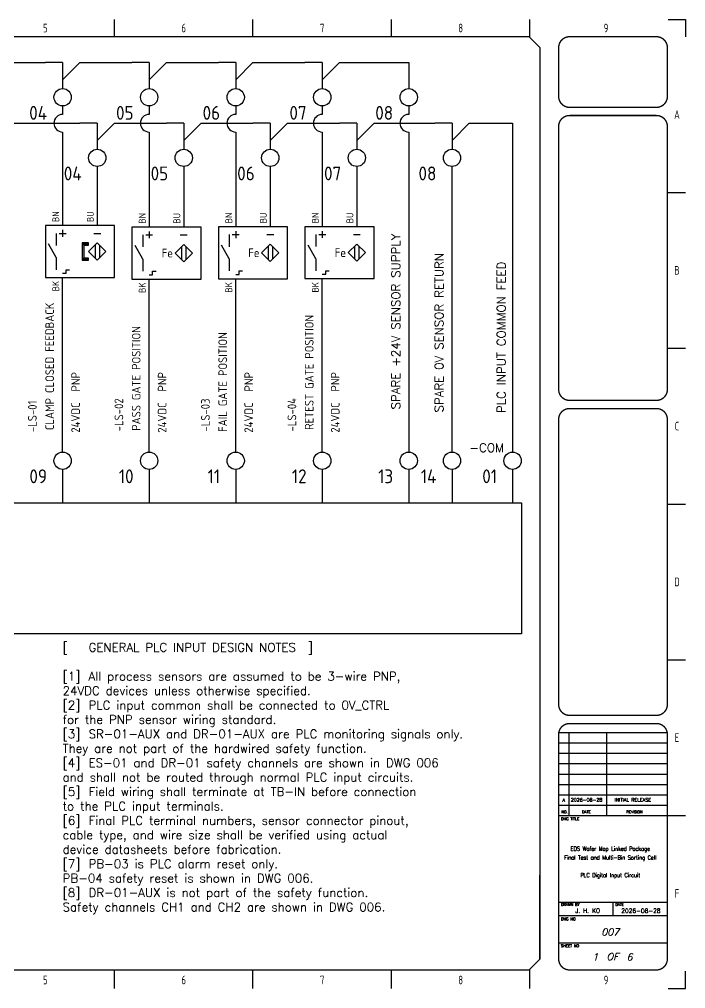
# Model space of a CAD drawing. Extents: x 5 to 415, y 5 to 285.
# Drawn here: x 222.5 to 415, y 5 to 285 of the extents above; entities that cross this region are included whole.
import ezdxf
from ezdxf.enums import TextEntityAlignment as Align

# ---------------------------------------------------------------- set-up
doc = ezdxf.new("R2010")
doc.units = 0
doc.header["$LTSCALE"] = 10
for name, color, linetype in [('BK', 7, 'Continuous'), ('BN', 34, 'Continuous'), ('BU', 5, 'Continuous'), ('DESC', 7, 'Continuous'), ('INPUT_SENSOR', 4, 'Continuous'), ('PLC_BLOCK', 6, 'Continuous'), ('POWER_0V', 8, 'Continuous'), ('POWER_24V_CTRL', 5, 'Continuous'), ('SYMS', 7, 'Continuous'), ('TABLE', 8, 'Continuous'), ('TAGS', 4, 'Continuous'), ('TERMS', 3, 'Continuous'), ('TEXT_TITLE', 7, 'Continuous'), ('TITLE', 7, 'Continuous'), ('Title blocks', 7, 'Continuous')]:
    doc.layers.add(name, color=color, linetype=linetype)
doc.styles.add('ISO8', font='ISO8.shx', dxfattribs={"width": 0.8})
doc.styles.add('ITALIC', font='ITALIC')
doc.styles.add('ROMANS', font='romans')
doc.styles.add('WD_IEC', font='ISOCP2.shx', dxfattribs={"width": 0.9, "height": 4})

# ---------------------------------------------------------------- blocks, each defined once
blk = doc.blocks.new('Title_blocks_A3')
at = {"layer": 'TITLE'}
for p, q in [((372.89, 276.86), (372.89, 259.33)), ((378.33, 79), (409.73, 79)), ((381.28, 79), (381.28, 55)), ((392.12, 79), (392.12, 55)), ((378.33, 76), (409.73, 76)), ((378.32, 73), (409.73, 73)), ((378.32, 70), (409.73, 70)), ((378.32, 67), (409.73, 67)), ((378.32, 64), (409.73, 64)), ((378.32, 61), (409.72, 61)), ((378.32, 58), (409.72, 58)), ((378.32, 55), (409.72, 55)), ((372.89, 13.53), (372.89, 37.81)), ((378.32, 30.02), (409.72, 30.02)), ((394.02, 26.1), (394.02, 30.02)), ((378.32, 26.1), (409.72, 26.1)), ((378.32, 18.24), (409.72, 18.24))]:
    blk.add_line(p, q, dxfattribs=at)
at = {"layer": 'TITLE', "const_width": 0.392}
blk.add_lwpolyline([(372.89, 13.53), (372.89, 276.86), (369.75, 280), (12.53, 280), (9.39, 276.86), (9.39, 13.53), (12.53, 10.39), (369.75, 10.39)], close=True, dxfattribs=at)
for points in [[(381.46, 280, 0.414214), (378.32, 276.86, 0.414214)], [(409.72, 276.86, 0.414214), (406.58, 280, 0.414214)], [(378.32, 262.73, 0.414214), (381.46, 259.59, 0.414214)], [(406.58, 259.59, 0.414214), (409.72, 262.73, 0.414214)], [(381.46, 257.23, 0.414214), (378.32, 254.09, 0.414214)], [(409.72, 254.09, 0.414214), (406.58, 257.23, 0.414214)], [(378.32, 178.08, 0.414214), (381.46, 174.94, 0.414214)], [(406.58, 174.94, 0.414214), (409.72, 178.08, 0.414214)], [(381.46, 172.58, 0.414214), (378.32, 169.44, 0.414214)], [(409.72, 169.44, 0.414214), (406.58, 172.58, 0.414214)], [(378.32, 87.08, 0.414214), (381.46, 83.94, 0.414214)], [(406.58, 83.94, 0.414214), (409.72, 87.08, 0.414214)], [(381.46, 81.58, 0.414214), (378.32, 78.44, 0.414214)], [(409.72, 78.44, 0.414214), (406.58, 81.58, 0.414214)], [(378.32, 13.53, 0.414214), (381.46, 10.39, 0.414214)], [(406.58, 10.39, 0.414214), (409.72, 13.53, 0.414214)]]:
    blk.add_lwpolyline(points, format="xyb", dxfattribs=at)
for points in [[(406.58, 280), (381.46, 280)], [(378.32, 276.86), (378.32, 262.73)], [(409.72, 276.86), (409.72, 262.73)], [(406.58, 259.59), (381.46, 259.59)], [(406.58, 257.23), (381.46, 257.23)], [(378.32, 254.09), (378.32, 178.08)], [(409.72, 254.09), (409.72, 178.08)], [(381.46, 174.94), (406.58, 174.94)], [(381.46, 172.58), (406.58, 172.58)], [(381.46, 83.94), (406.58, 83.94)], [(381.46, 81.58), (406.58, 81.58)], [(378.32, 78.44), (378.32, 13.53)], [(409.72, 78.44), (409.72, 13.53)], [(381.46, 10.39), (406.58, 10.39)]]:
    blk.add_lwpolyline(points, dxfattribs=at)
at = {"layer": 'TITLE', "color": 7, "const_width": 0.392}
for points in [[(378.32, 169.44), (378.32, 87.08)], [(409.72, 169.44), (409.72, 87.08)]]:
    blk.add_lwpolyline(points, dxfattribs=at)
at = {"layer": 'Title blocks', "color": 7}
for p, q in [((250, 280), (250, 285)), ((290, 280), (290, 285)), ((330, 280), (330, 285)), ((370, 280), (370, 285)), ((410, 235), (415, 235)), ((410, 190), (415, 190)), ((410, 100), (415, 100)), ((410, 55), (415, 55)), ((250, 5), (250, 10.39)), ((290, 5), (290, 10.39)), ((330, 5), (330, 10.39)), ((370, 5), (370, 10.64))]:
    blk.add_line(p, q, dxfattribs=at)
at = {"layer": 'Title blocks', "color": 2}
blk.add_line((410, 145), (415, 145), dxfattribs=at)
at = {"layer": 'Title blocks'}
for points in [[(410, 285), (415, 285), (415, 280)], [(410, 5), (415, 5), (415, 10)]]:
    blk.add_lwpolyline(points, dxfattribs=at)
at = {"layer": 'TITLE', "color": 1}
for s, height, style, p in [('NO.', 0.785, 'ROMANS', (380.02, 56.04)), ('DATE', 0.785, 'ROMANS', (386.32, 56.04)), ('REVISION', 0.785, 'ROMANS', (400.23, 56.04)), ('OF', 2, 'ITALIC', (393.89, 14.25))]:
    blk.add_text(s, height=height, dxfattribs=dict(at, style=style)).set_placement(p, align=Align.MIDDLE)
at = {"layer": 'TITLE', "color": 1, "style": 'ROMANS'}
for s, p in [('DWG TITLE', (378.97, 53.64)), ('DRAWN BY', (378.97, 28.91)), ('DATE', (394.67, 28.91)), ('DWG NO', (378.97, 24.72)), ('SHEET NO', (378.97, 17))]:
    blk.add_text(s, height=0.785, dxfattribs=at).set_placement(p)
at = {"layer": 'TITLE', "color": 1, "style": 'ROMANS', "width": 0.8}
for tag, p in [('TITLE#1', (393.23, 44.81)), ('TITLE#2', (393.23, 42.27)), ('TITLE#3', (393.23, 39.73)), ('TITLE#4', (393.23, 37.18))]:
    blk.add_attdef(tag, text='', height=1.2, dxfattribs=at).set_placement(p, align=Align.CENTER)
at = {"layer": 'TITLE', "color": 1}
for tag, p, height, style in [('DRAWNBY', (383.14, 26.88), 1.25, 'ROMANS'), ('DATE', (396.4, 26.88), 1.25, 'ROMANS'), ('SHTS', (397.95, 13.15), 2, 'ITALIC')]:
    blk.add_attdef(tag, p, '', height=height, dxfattribs=dict(at, style=style))
at = {"layer": 'TITLE', "color": 1, "style": 'ITALIC'}
blk.add_attdef('DWG#', text='', height=2, dxfattribs=at).set_placement((393.23, 20.38), align=Align.CENTER)
blk.add_attdef('SH#', text='', height=2, dxfattribs=at).set_placement((389.77, 13.15), align=Align.RIGHT)
at = {"layer": 'TITLE', "color": 7, "flags": 9}
blk.add_attdef('WD_TB', (381.46, 10.39), '', height=1.57, dxfattribs=at)
at = {"layer": 'Title blocks', "style": 'ISO8', "width": 0.8}
for s, p in [('5', (230, 282.5)), ('6', (270, 282.5)), ('7', (310, 282.5)), ('8', (350, 282.5)), ('9', (392, 282.5)), ('A', (412.5, 257.5)), ('B', (412.5, 212.5)), ('C', (412.5, 167.5)), ('D', (412.5, 122.5)), ('E', (412.5, 77.5)), ('F', (412.5, 32.5)), ('5', (230, 7.5)), ('6', (270, 7.5)), ('7', (310, 7.5)), ('8', (350, 7.5)), ('9', (392, 7.5))]:
    blk.add_text(s, height=2.5, dxfattribs=at).set_placement(p, align=Align.MIDDLE)
blk = doc.blocks.new('VT0002')
blk.add_circle((0, 0), 1.25)
at = {"style": 'WD_IEC', "flags": 1}
for tag, p, height in [('ASSYCODE', (2.75, 10.75), 1), ('CATDESC', (2.75, 9.25), 1), ('MFG', (2.75, 7.25), 1.5), ('CAT', (2.75, 4.75), 1.5), ('X2PIN01', (0, 2.25), 0.25), ('X2TERM01', (0, 1.25), 0.25), ('X2TERMDESC01', (0, 1.75), 0.4), ('X4PIN01', (-1.25, 1), 0.25), ('X4TERM01', (-1.25, 0), 0.25), ('X4TERMDESC01', (-1.25, 0.5), 0.4), ('STRIPSEQ', (0, 0), 0.025), ('X8PIN01', (0, -0.25), 0.25), ('X1PIN01', (1.25, 1), 0.25), ('X1TERM01', (1.25, 0), 0.25), ('X1TERMDESC01', (1.25, 0.5), 0.4), ('LINKTERM', (0, -0.04), 0.025), ('X8TERM01', (0, -1.25), 0.25), ('X8TERMDESC01', (0, -0.75), 0.4)]:
    blk.add_attdef(tag, p, '', height=height, dxfattribs=at)
at = {"style": 'WD_IEC'}
for tag, p in [('INST', (-2.25, 6.5)), ('LOC', (-2.25, 3.5)), ('DESC1', (-2.25, -6.25)), ('DESC2', (-2.25, -9.25)), ('DESC3', (-2.25, -12.25))]:
    blk.add_attdef(tag, text='', height=2.5, dxfattribs=at).set_placement(p, align=Align.RIGHT)
at = {"style": 'WD_IEC', "flags": 8}
for tag, height, p in [('TAGSTRIP', 2.5, (-2.25, 0.5)), ('TERM01', 2, (-2.25, -3.25))]:
    blk.add_attdef(tag, text='', height=height, dxfattribs=at).set_placement(p, align=Align.RIGHT)
blk = doc.blocks.new('VPX11M3')
for p, q in [((0, 6.25), (0, 4.25)), ((-1.875, 5.25), (-1.875, 1.75)), ((-1, 5.25), (1, 5.25)), ((9, 5.25), (11, 5.25)), ((-1.875, -1.75), (-4.0625, 2.1875)), ((9.375, 1.875), (9.375, -1.875)), ((10.625, 1.875), (10.625, -1.875)), ((-1.875, -1.75), (-1.875, -5.25)), ((1, -6.25), (1, -5.25)), ((1, -5.25), (2, -5.25)), ((0, -6.25), (1, -6.25))]:
    blk.add_line(p, q)
for points in [[(-5, -7.5), (15, -7.5), (15, 7.5), (-5, 7.5)], [(6.25, 1.875), (7.5, 1.875), (7.5, 2.5), (5.625, 2.5), (5.625, -2.5), (7.5, -2.5), (7.5, -1.875), (6.25, -1.875)], [(10, 2.5), (12.5, 0), (10, -2.5), (7.5, 0)]]:
    blk.add_lwpolyline(points, close=True)
for points in [[(5.625, 2.5), (5.625, 1.875), (7.5, 2.5), (7.5, 1.875)], [(5.625, 1.875), (5.625, -1.875), (6.25, 1.875), (6.25, -1.875)], [(5.625, -1.875), (5.625, -2.5), (7.5, -1.875), (7.5, -2.5)]]:
    blk.add_solid(points)
at = {"style": 'WD_IEC'}
for tag, p in [('TERM02', (-1, 8.5)), ('TERM03', (9, 8.5))]:
    blk.add_attdef(tag, p, '', height=2, rotation=90, dxfattribs=at)
for tag, p in [('INST', (-6.75, 10.25)), ('LOC', (-6.75, 6.75)), ('TAG1', (-6.75, 3.25)), ('DESC1', (-6.75, -5.2)), ('DESC2', (-6.75, -8.7)), ('DESC3', (-6.75, -12.2))]:
    blk.add_attdef(tag, text='', height=2.5, dxfattribs=at).set_placement(p, align=Align.RIGHT)
at = {"style": 'WD_IEC', "flags": 1}
for tag, p, height in [('X2TERM02', (0, 7.5), 0.32), ('X2TERM03', (10, 7.5), 0.32), ('MFG', (17.75, 6.5), 1.5), ('CAT', (17.75, 4), 1.5), ('ASSYCODE', (16, -4), 1), ('FAMILY', (16, -5.5), 1), ('X8TERM01', (0, -7.5), 0.32), ('CATDESC', (16, -7), 1)]:
    blk.add_attdef(tag, p, '', height=height, dxfattribs=at)
at = {"lineweight": 15, "style": 'WD_IEC'}
for tag, p in [('XREF', (-6.75, -1.35)), ('WDTAGALT', (-6.75, -15.125))]:
    blk.add_attdef(tag, text='', height=2.5, dxfattribs=at).set_placement(p, align=Align.RIGHT)
at = {"style": 'WD_IEC'}
blk.add_attdef('TERM01', text='', height=2, rotation=90, dxfattribs=at).set_placement((-1, -8.5), align=Align.RIGHT)
blk = doc.blocks.new('VPX11IN3')
for p, q in [((0, 6.25), (0, 4.25)), ((-1.875, 5.25), (-1.875, 1.75)), ((-1, 5.25), (1, 5.25)), ((9, 5.25), (11, 5.25)), ((-1.875, -1.75), (-4.0625, 2.1875)), ((9.375, 1.875), (9.375, -1.875)), ((10.625, 1.875), (10.625, -1.875)), ((-1.875, -1.75), (-1.875, -5.25)), ((1, -6.25), (1, -5.25)), ((1, -5.25), (2, -5.25)), ((0, -6.25), (1, -6.25))]:
    blk.add_line(p, q)
for points in [[(-5, -7.5), (15, -7.5), (15, 7.5), (-5, 7.5)], [(10, 2.5), (12.5, 0), (10, -2.5), (7.5, 0)]]:
    blk.add_lwpolyline(points, close=True)
at = {"style": 'WD_IEC'}
blk.add_text('Fe', height=2.5, dxfattribs=at).set_placement((6.875, 0), align=Align.MIDDLE_RIGHT)
for tag, p in [('TERM02', (-1, 8.5)), ('TERM03', (9, 8.5))]:
    blk.add_attdef(tag, p, '', height=2, rotation=90, dxfattribs=at)
for tag, p in [('INST', (-6.75, 10.25)), ('LOC', (-6.75, 6.75)), ('TAG1', (-6.75, 3.25)), ('DESC1', (-6.75, -5.2)), ('DESC2', (-6.75, -8.7)), ('DESC3', (-6.75, -12.2)), ('WDTAGALT', (-6.25, -15.125))]:
    blk.add_attdef(tag, text='', height=2.5, dxfattribs=at).set_placement(p, align=Align.RIGHT)
at = {"style": 'WD_IEC', "flags": 1}
for tag, p, height in [('X2TERM02', (0, 7.5), 0.32), ('X2TERM03', (10, 7.5), 0.32), ('MFG', (17.75, 6.5), 1.5), ('CAT', (17.75, 4), 1.5), ('ASSYCODE', (16, -4), 1), ('FAMILY', (16, -5.5), 1), ('X8TERM01', (0, -7.5), 0.32), ('CATDESC', (16, -7), 1)]:
    blk.add_attdef(tag, p, '', height=height, dxfattribs=at)
at = {"lineweight": 15, "style": 'WD_IEC'}
blk.add_attdef('XREF', text='', height=2.5, dxfattribs=at).set_placement((-6.75, -1.35), align=Align.RIGHT)
at = {"style": 'WD_IEC'}
blk.add_attdef('TERM01', text='', height=2, rotation=90, dxfattribs=at).set_placement((-1, -8.5), align=Align.RIGHT)
blk = doc.blocks.new('HT0_184')
for p, q in [((0, 0), (-2.5, 0)), ((0, 0), (0, -2.5)), ((0, -2.5), (2.5, 0))]:
    blk.add_line(p, q)
at = {"style": 'WD_IEC', "flags": 1}
for tag, p in [('X4TERM01', (-2.5, 0)), ('X1TERM01', (2.5, 0)), ('WDWSEQ', (1.53, -1.26)), ('X8TERM01', (0, -2.5))]:
    blk.add_attdef(tag, p, '', height=0.4, dxfattribs=at)

msp = doc.modelspace()

# ---------------------------------------------------------------- linework, layer by layer
at = {"layer": 'BK'}
for p, q in [((235, 160), (235, 210.44)), ((260, 160), (260, 210)), ((285, 160), (285, 210.08)), ((310, 160), (310, 210.11))]:
    msp.add_line(p, q, dxfattribs=at)
at = {"layer": 'BN'}
for p, q in [((235, 260), (235, 257.54)), ((260, 260), (260, 257.54)), ((285, 260), (285, 257.54)), ((310, 260), (310, 257.54)), ((235, 252.46), (235, 225.44)), ((260, 252.46), (260, 225)), ((285, 252.46), (285, 225.08)), ((310, 252.46), (310, 225.11))]:
    msp.add_line(p, q, dxfattribs=at)
for centre in [(235, 255), (260, 255), (285, 255), (310, 255)]:
    msp.add_arc(centre, 2.54, 90, 270, dxfattribs=at)
at = {"layer": 'BU'}
for p, q in [((245, 242.5), (245, 225.44)), ((270, 242.5), (270, 225)), ((295, 242.5), (295, 225.08)), ((320, 242.5), (320, 225.11))]:
    msp.add_line(p, q, dxfattribs=at)
at = {"layer": 'INPUT_SENSOR'}
for p, q in [((235, 155), (235, 145.38)), ((260, 155), (260, 145.38)), ((285, 155), (285, 145.38)), ((310, 155), (310, 145.38))]:
    msp.add_line(p, q, dxfattribs=at)
at = {"layer": 'PLC_BLOCK'}
msp.add_lwpolyline([(17.61, 145.38), (367.62, 145.38), (367.62, 107.5), (17.61, 107.5)], close=True, dxfattribs=at)
at = {"layer": 'POWER_0V'}
for p, q in [((200, 255), (240, 255)), ((250, 255), (265, 255)), ((275, 255), (290, 255)), ((300, 255), (315, 255)), ((325, 255), (342.5, 255)), ((352.5, 255), (365, 255)), ((365, 255), (365, 160)), ((245, 250), (245, 247.5)), ((270, 250), (270, 247.5)), ((295, 250), (295, 247.5)), ((320, 250), (320, 247.5)), ((347.5, 250), (347.5, 247.5)), ((270, 242.5), (270, 242.5)), ((347.5, 160), (347.5, 242.5)), ((347.5, 155), (347.5, 145.38)), ((365, 155), (365, 145.38))]:
    msp.add_line(p, q, dxfattribs=at)
at = {"layer": 'POWER_24V_CTRL'}
for p, q in [((215, 272.5), (230, 272.5)), ((240, 272.5), (255, 272.5)), ((265, 272.5), (280, 272.5)), ((290, 272.5), (305, 272.5)), ((315, 272.5), (335, 272.5)), ((335, 272.5), (335, 265)), ((235, 267.5), (235, 265)), ((260, 267.5), (260, 265)), ((285, 267.5), (285, 265)), ((310, 267.5), (310, 265)), ((335, 260), (335, 257.54)), ((335, 252.46), (335, 160)), ((335, 155), (335, 145.38))]:
    msp.add_line(p, q, dxfattribs=at)
msp.add_arc((335, 255), 2.54, 90, 270, dxfattribs=at)

# ---------------------------------------------------------------- block references
at = {"layer": 'POWER_0V', "xscale": 2, "yscale": 2, "zscale": 2}
for p in [(245, 255), (270, 255), (295, 255), (320, 255), (347.5, 255)]:
    msp.add_blockref('HT0_184', p, dxfattribs=at)
at = {"layer": 'POWER_24V_CTRL', "xscale": 2, "yscale": 2, "zscale": 2}
for p in [(235, 272.5), (260, 272.5), (285, 272.5), (310, 272.5)]:
    msp.add_blockref('HT0_184', p, dxfattribs=at)
at = {"layer": 'SYMS'}
msp.add_blockref('Title_blocks_A3', (0, 0), dxfattribs=at).add_auto_attribs({'TITLE#1': 'EDS Wafer Map Linked Package', 'DATE': '2026-08-28', 'DRAWNBY': 'J. H. KO', 'SH#': '1', 'TITLE#2': 'Final Test and Multi-Bin Sorting Cell', 'TITLE#4': 'PLC Digital Input Circuit', 'DWG#': '007', 'SHTS': '6'})
ref = msp.add_blockref('VT0002', (235, 262.5), dxfattribs=dict(at, xscale=2, yscale=2, zscale=2))
ref.add_attrib('TERM01', '04', dxfattribs={"layer": 'TERMS', "height": 4, "style": 'WD_IEC', "flags": 8}).set_placement((230.5, 256), align=Align.RIGHT)
ref = msp.add_blockref('VT0002', (260, 262.5), dxfattribs=dict(at, xscale=2, yscale=2, zscale=2))
ref.add_attrib('TERM01', '05', dxfattribs={"layer": 'TERMS', "height": 4, "style": 'WD_IEC', "flags": 8}).set_placement((255.5, 256), align=Align.RIGHT)
ref = msp.add_blockref('VT0002', (285, 262.5), dxfattribs=dict(at, xscale=2, yscale=2, zscale=2))
ref.add_attrib('TERM01', '06', dxfattribs={"layer": 'TERMS', "height": 4, "style": 'WD_IEC', "flags": 8}).set_placement((280.5, 256), align=Align.RIGHT)
ref = msp.add_blockref('VT0002', (310, 262.5), dxfattribs=dict(at, xscale=2, yscale=2, zscale=2))
ref.add_attrib('TERM01', '07', dxfattribs={"layer": 'TERMS', "height": 4, "style": 'WD_IEC', "flags": 8}).set_placement((305.5, 256), align=Align.RIGHT)
ref = msp.add_blockref('VT0002', (335, 262.5), dxfattribs=dict(at, xscale=2, yscale=2, zscale=2))
ref.add_attrib('DESC1', 'SPARE +24V SENSOR SUPPLY', dxfattribs={"layer": 'DESC', "height": 2.5, "rotation": 90, "style": 'ROMANS'}).set_placement((330, 223.1), align=Align.TOP_RIGHT)
ref.add_attrib('TERM01', '08', dxfattribs={"layer": 'TERMS', "height": 4, "style": 'WD_IEC', "flags": 8}).set_placement((330.5, 256), align=Align.RIGHT)
ref = msp.add_blockref('VT0002', (245, 245), dxfattribs=dict(at, xscale=2, yscale=2, zscale=2))
ref.add_attrib('TERM01', '04', dxfattribs={"layer": 'TERMS', "height": 4, "style": 'WD_IEC', "flags": 8}).set_placement((240.5, 238.5), align=Align.RIGHT)
ref = msp.add_blockref('VT0002', (270, 245), dxfattribs=dict(at, xscale=2, yscale=2, zscale=2))
ref.add_attrib('TERM01', '05', dxfattribs={"layer": 'TERMS', "height": 4, "style": 'WD_IEC', "flags": 8}).set_placement((265.5, 238.5), align=Align.RIGHT)
ref = msp.add_blockref('VT0002', (295, 245), dxfattribs=dict(at, xscale=2, yscale=2, zscale=2))
ref.add_attrib('TERM01', '06', dxfattribs={"layer": 'TERMS', "height": 4, "style": 'WD_IEC', "flags": 8}).set_placement((290.5, 238.5), align=Align.RIGHT)
ref = msp.add_blockref('VT0002', (320, 245), dxfattribs=dict(at, xscale=2, yscale=2, zscale=2))
ref.add_attrib('TERM01', '07', dxfattribs={"layer": 'TERMS', "height": 4, "style": 'WD_IEC', "flags": 8}).set_placement((315.5, 238.5), align=Align.RIGHT)
ref = msp.add_blockref('VT0002', (347.5, 245), dxfattribs=dict(at, xscale=2, yscale=2, zscale=2))
ref.add_attrib('DESC1', 'SPARE 0V SENSOR RETURN', dxfattribs={"layer": 'DESC', "height": 2.5, "rotation": 90, "style": 'ROMANS'}).set_placement((342.5, 217.5), align=Align.TOP_RIGHT)
ref.add_attrib('TERM01', '08', dxfattribs={"layer": 'TERMS', "height": 4, "style": 'WD_IEC', "flags": 8}).set_placement((343, 238.5), align=Align.RIGHT)
ref = msp.add_blockref('VPX11M3', (235, 217.94), dxfattribs=at)
ref.add_attrib('TERM03', 'BU', (244, 226.44), dxfattribs={"layer": 'TERMS', "height": 2, "rotation": 90, "style": 'WD_IEC'})
ref.add_attrib('TERM02', 'BN', (234, 226.44), dxfattribs={"layer": 'TERMS', "height": 2, "rotation": 90, "style": 'WD_IEC'})
ref.add_attrib('TERM01', 'BK', dxfattribs={"layer": 'TERMS', "height": 2, "rotation": 90, "style": 'WD_IEC'}).set_placement((234, 209.44), align=Align.RIGHT)
ref.add_attrib('DESC3', '24VDC', dxfattribs={"layer": 'DESC', "height": 2.5, "rotation": 90, "style": 'WD_IEC'}).set_placement((240, 174.38), align=Align.RIGHT)
ref.add_attrib('DESC2', 'PNP', dxfattribs={"layer": 'DESC', "height": 2.5, "rotation": 90, "style": 'WD_IEC'}).set_placement((240, 183.12), align=Align.RIGHT)
ref.add_attrib('DESC1', 'CLAMP CLOSED FEEDBACK', dxfattribs={"layer": 'DESC', "height": 2.5, "rotation": 90, "style": 'WD_IEC'}).set_placement((232.5, 203.14), align=Align.RIGHT)
ref.add_attrib('TAG1', '-LS-01', dxfattribs={"layer": 'TAGS', "height": 2.5, "rotation": 90, "style": 'WD_IEC'}).set_placement((227.5, 174.88), align=Align.RIGHT)
ref = msp.add_blockref('VPX11IN3', (260, 217.5), dxfattribs=at)
ref.add_attrib('TERM03', 'BU', (269, 226), dxfattribs={"layer": 'TERMS', "height": 2, "rotation": 90, "style": 'WD_IEC'})
ref.add_attrib('TERM02', 'BN', (259, 226), dxfattribs={"layer": 'TERMS', "height": 2, "rotation": 90, "style": 'WD_IEC'})
ref.add_attrib('TERM01', 'BK', dxfattribs={"layer": 'TERMS', "height": 2, "rotation": 90, "style": 'WD_IEC'}).set_placement((259, 209), align=Align.RIGHT)
ref.add_attrib('DESC3', '24VDC', dxfattribs={"layer": 'DESC', "height": 2.5, "rotation": 90, "style": 'WD_IEC'}).set_placement((265, 174.38), align=Align.RIGHT)
ref.add_attrib('DESC2', 'PNP', dxfattribs={"layer": 'DESC', "height": 2.5, "rotation": 90, "style": 'WD_IEC'}).set_placement((265, 183.12), align=Align.RIGHT)
ref.add_attrib('DESC1', 'PASS GATE POSITION', dxfattribs={"layer": 'DESC', "height": 2.5, "rotation": 90, "style": 'WD_IEC'}).set_placement((257.5, 196.38), align=Align.RIGHT)
ref.add_attrib('TAG1', '-LS-02', dxfattribs={"layer": 'TAGS', "height": 2.5, "rotation": 90, "style": 'WD_IEC'}).set_placement((252.5, 175.53), align=Align.RIGHT)
ref = msp.add_blockref('VPX11IN3', (285, 217.58), dxfattribs=at)
ref.add_attrib('TERM03', 'BU', (294, 226.08), dxfattribs={"layer": 'TERMS', "height": 2, "rotation": 90, "style": 'WD_IEC'})
ref.add_attrib('TERM02', 'BN', (284, 226.08), dxfattribs={"layer": 'TERMS', "height": 2, "rotation": 90, "style": 'WD_IEC'})
ref.add_attrib('TERM01', 'BK', dxfattribs={"layer": 'TERMS', "height": 2, "rotation": 90, "style": 'WD_IEC'}).set_placement((284, 209.08), align=Align.RIGHT)
ref.add_attrib('DESC3', '24VDC', dxfattribs={"layer": 'DESC', "height": 2.5, "rotation": 90, "style": 'WD_IEC'}).set_placement((290, 174.38), align=Align.RIGHT)
ref.add_attrib('DESC2', 'PNP', dxfattribs={"layer": 'DESC', "height": 2.5, "rotation": 90, "style": 'WD_IEC'}).set_placement((290, 183.12), align=Align.RIGHT)
ref.add_attrib('DESC1', 'FAIL GATE POSITION', dxfattribs={"layer": 'DESC', "height": 2.5, "rotation": 90, "style": 'WD_IEC'}).set_placement((282.5, 194.62), align=Align.RIGHT)
ref.add_attrib('TAG1', '-LS-03', dxfattribs={"layer": 'TAGS', "height": 2.5, "rotation": 90, "style": 'WD_IEC'}).set_placement((277.5, 175.48), align=Align.RIGHT)
ref = msp.add_blockref('VPX11IN3', (310, 217.61), dxfattribs=at)
ref.add_attrib('TERM03', 'BU', (319, 226.11), dxfattribs={"layer": 'TERMS', "height": 2, "rotation": 90, "style": 'WD_IEC'})
ref.add_attrib('TERM02', 'BN', (309, 226.11), dxfattribs={"layer": 'TERMS', "height": 2, "rotation": 90, "style": 'WD_IEC'})
ref.add_attrib('TERM01', 'BK', dxfattribs={"layer": 'TERMS', "height": 2, "rotation": 90, "style": 'WD_IEC'}).set_placement((309, 209.11), align=Align.RIGHT)
ref.add_attrib('DESC3', '24VDC', dxfattribs={"layer": 'DESC', "height": 2.5, "rotation": 90, "style": 'WD_IEC'}).set_placement((315, 174.38), align=Align.RIGHT)
ref.add_attrib('DESC2', 'PNP', dxfattribs={"layer": 'DESC', "height": 2.5, "rotation": 90, "style": 'WD_IEC'}).set_placement((315, 183.12), align=Align.RIGHT)
ref.add_attrib('DESC1', 'RETEST GATE POSITION', dxfattribs={"layer": 'DESC', "height": 2.5, "rotation": 90, "style": 'WD_IEC'}).set_placement((307.5, 199.62), align=Align.RIGHT)
ref.add_attrib('TAG1', '-LS-04', dxfattribs={"layer": 'TAGS', "height": 2.5, "rotation": 90, "style": 'WD_IEC'}).set_placement((302.5, 175.62), align=Align.RIGHT)
ref = msp.add_blockref('VT0002', (365, 157.5), dxfattribs=dict(at, xscale=2, yscale=2, zscale=2))
ref.add_attrib('DESC1', 'PLC INPUT COMMON FEED', dxfattribs={"layer": 'DESC', "height": 2.5, "rotation": 90, "style": 'ROMANS'}).set_placement((360.5, 215), align=Align.TOP_RIGHT)
ref.add_attrib('TERM01', '01', dxfattribs={"layer": 'TERMS', "height": 4, "style": 'WD_IEC', "flags": 8}).set_placement((360.5, 151), align=Align.RIGHT)
ref.add_attrib('TAGSTRIP', '-COM', dxfattribs={"layer": 'TAGS', "height": 2.5, "style": 'ROMANS', "flags": 8}).set_placement((362.5, 162.5), align=Align.TOP_RIGHT)
ref = msp.add_blockref('VT0002', (235, 157.5), dxfattribs=dict(at, xscale=2, yscale=2, zscale=2))
ref.add_attrib('TERM01', '09', dxfattribs={"layer": 'TERMS', "height": 4, "style": 'WD_IEC', "flags": 8}).set_placement((230.5, 151), align=Align.RIGHT)
ref = msp.add_blockref('VT0002', (260, 157.5), dxfattribs=dict(at, xscale=2, yscale=2, zscale=2))
ref.add_attrib('TERM01', '10', dxfattribs={"layer": 'TERMS', "height": 4, "style": 'WD_IEC', "flags": 8}).set_placement((255.5, 151), align=Align.RIGHT)
ref = msp.add_blockref('VT0002', (285, 157.5), dxfattribs=dict(at, xscale=2, yscale=2, zscale=2))
ref.add_attrib('TERM01', '11', dxfattribs={"layer": 'TERMS', "height": 4, "style": 'WD_IEC', "flags": 8}).set_placement((280.5, 151), align=Align.RIGHT)
ref = msp.add_blockref('VT0002', (310, 157.5), dxfattribs=dict(at, xscale=2, yscale=2, zscale=2))
ref.add_attrib('TERM01', '12', dxfattribs={"layer": 'TERMS', "height": 4, "style": 'WD_IEC', "flags": 8}).set_placement((305.5, 151), align=Align.RIGHT)
ref = msp.add_blockref('VT0002', (335, 157.5), dxfattribs=dict(at, xscale=2, yscale=2, zscale=2))
ref.add_attrib('TERM01', '13', dxfattribs={"layer": 'TERMS', "height": 4, "style": 'WD_IEC', "flags": 8}).set_placement((330.5, 151), align=Align.RIGHT)
ref = msp.add_blockref('VT0002', (347.5, 157.5), dxfattribs=dict(at, xscale=2, yscale=2, zscale=2))
ref.add_attrib('TERM01', '14', dxfattribs={"layer": 'TERMS', "height": 4, "style": 'WD_IEC', "flags": 8}).set_placement((343, 151), align=Align.RIGHT)

# ---------------------------------------------------------------- texts
at = {"layer": 'TABLE', "insert": (232.5, 104.82), "char_height": 2.5, "width": 150.9375, "attachment_point": 1}
msp.add_mtext('\\pxi-3,l4,a0.48,t4;{\\Fromans|c129;[^I\\Fromans|c0;GENERAL PLC INPUT DESIGN NOTES\\Fromans|c129;  ]\\Fromans|c0;\\P\\pi0,l0,a0,tz;\\P\\pi-3,l4,a0.48,t4;\\Fromans|c129;[1]^I\\Fromans|c0;All process sensors are assumed to be 3-wire PNP,\\Fromans|c129; ^J\\Fromans|c0;24VDC devices unless otherwise specified.\\Fromans|c129;\\P[2]^I\\Fromans|c0;PLC input common shall be connected to 0V_CTRL\\Fromans|c129;^J\\Fromans|c0;for the PNP sensor wiring standard.\\Fromans|c129;\\P[3]^I\\Fromans|c0;SR-01-AUX and DR-01-AUX are PLC monitoring signals only.\\Fromans|c129;^J\\Fromans|c0;They are not part of the hardwired safety function.\\Fromans|c129;\\P[4]^I\\Fromans|c0;ES-01 and DR-01 safety channels are shown in DWG 006\\Fromans|c129; ^J\\Fromans|c0;and shall not be routed through normal PLC input circuits.\\Fromans|c129;\\P[5]^I\\Fromans|c0;Field wiring shall terminate at TB-IN before connection\\Fromans|c129; ^J\\Fromans|c0;to the PLC input terminals.\\Fromans|c129;\\P[6]^I\\Fromans|c0;Final PLC terminal numbers, sensor connector pinout,\\Fromans|c129; ^J\\Fromans|c0;cable type, and wire size shall be verified using actual\\Fromans|c129; ^J\\Fromans|c0;device datasheets before fabrication.\\Fromans|c129;\\P[7]^I\\Fromans|c0;PB-03 is PLC alarm reset only.\\Fromans|c129; ^J\\Fromans|c0;PB-04 safety reset is shown in DWG 006\\Fromans|c129;.\\P[8]^I\\Fromans|c0;DR-01-AUX is not part of the safety function.\\Fromans|c129; ^J\\Fromans|c0;Safety channels CH1 and CH2 are shown in DWG 006.}', dxfattribs=at)
at = {"layer": 'TEXT_TITLE', "char_height": 1, "attachment_point": 1}
for s, width, heights, insert in [('{\\Fromans|c0;A}', 0.7655, [0], (379.41, 59.97)), ('{\\Fromans|c129;2026-08-28}', 0.7655, [0], (381.83, 60.04)), ('{\\Fromans|c129;INITIAL RELEASE}', 12.6659, [1.71], (394.48, 60.02))]:
    msp.add_mtext_dynamic_manual_height_columns(s, width=width, gutter_width=12.5, heights=heights, dxfattribs=dict(at, insert=insert))

doc.saveas('drawing.dxf')
